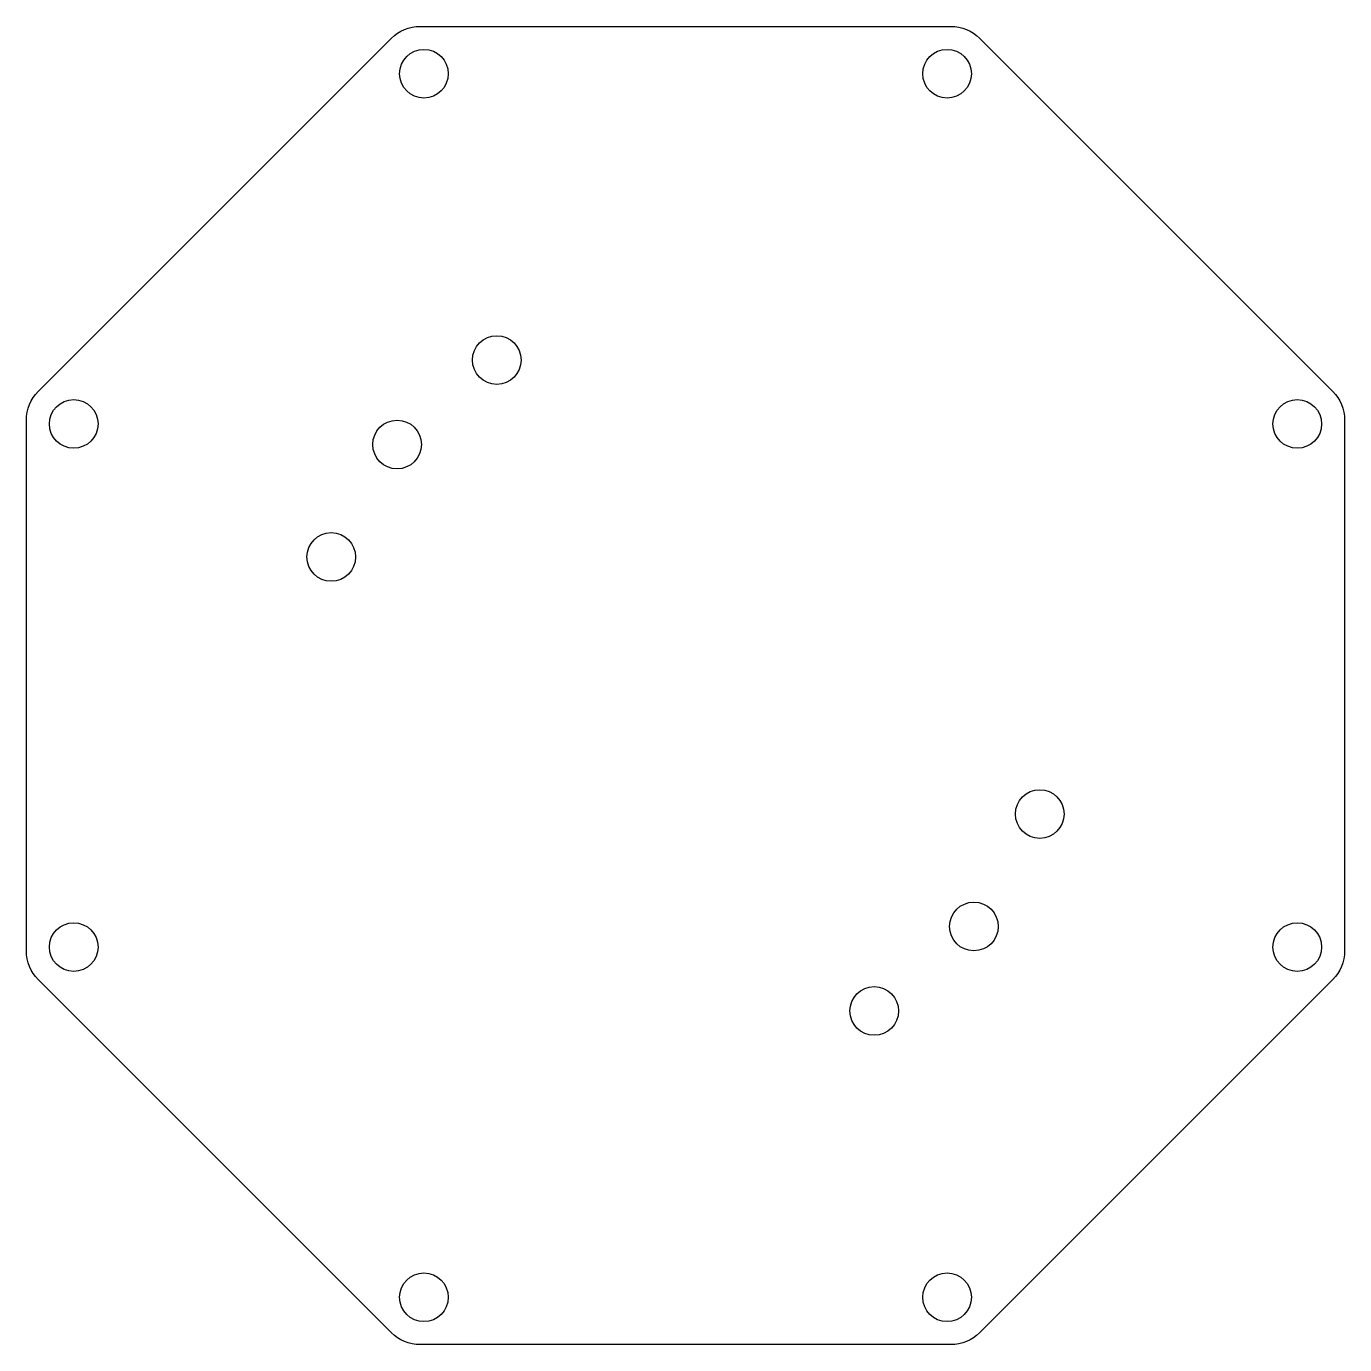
# Model space of a CAD drawing. Header units: millimetres. Extents: x -40.6 to 40.6, y -40.6 to 40.6.
import ezdxf

# ---------------------------------------------------------------- set-up
doc = ezdxf.new("R2010")
doc.units = ezdxf.units.MM
doc.layers.get('0').update_dxf_attribs({"linetype": 'CONTINUOUS'})

msp = doc.modelspace()

# ---------------------------------------------------------------- linework, layer by layer
msp.add_lwpolyline([(18.132, -39.908, -0.198912), (16.364, -40.64), (-16.364, -40.64, -0.198912), (-18.132, -39.908), (-39.908, -18.132, -0.198912), (-40.64, -16.364), (-40.64, 16.364, -0.198912), (-39.908, 18.132), (-18.132, 39.908, -0.198912), (-16.364, 40.64), (16.364, 40.64, -0.198912), (18.132, 39.908), (39.908, 18.132, -0.198912), (40.64, 16.364), (40.64, -16.364, -0.198912), (39.908, -18.132)], format="xyb", close=True)
for centre in [(-16.129, 37.719), (16.129, 37.719), (-11.633, 20.066), (-37.719, 16.129), (37.719, 16.129), (-17.78, 14.859), (-21.844, 7.925), (21.844, -7.925), (17.78, -14.859), (-37.719, -16.129), (37.719, -16.129), (11.633, -20.066), (-16.129, -37.719), (16.129, -37.719)]:
    msp.add_circle(centre, 1.5)

doc.saveas('drawing.dxf')
